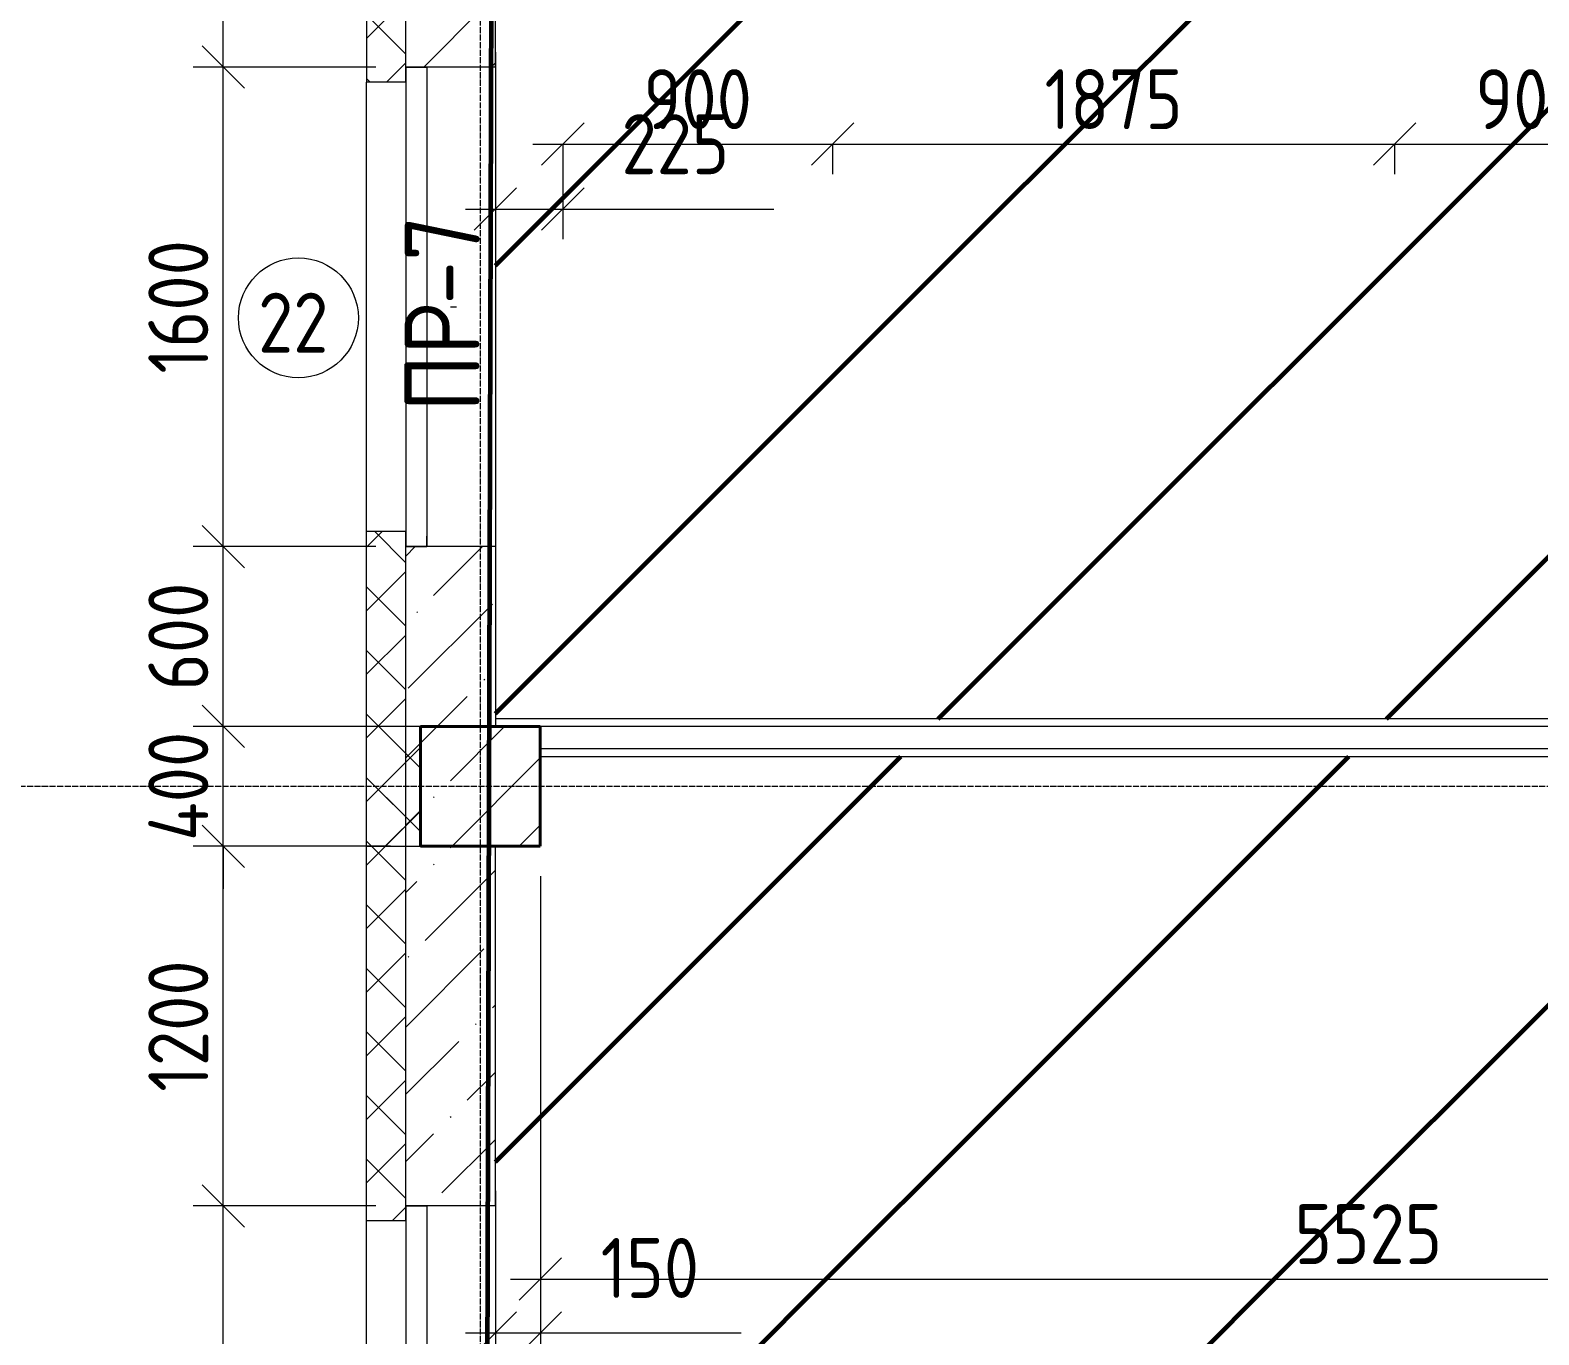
# Model space of a CAD drawing. Header units: millimetres. Extents: x -56773 to 323062, y -262288 to 76460.
# Drawn here: x -21093 to -16059, y -96374 to -92021 of the extents above; entities that cross this region are included whole.
import ezdxf

# ---------------------------------------------------------------- set-up
doc = ezdxf.new("R2010")
doc.units = ezdxf.units.MM
doc.linetypes.add('ADSK_Линия сетки', pattern=[25, 20, -2.5, 0, -2.5])
for name, color, linetype, lineweight in [('1.1)Стяжка керамзит  2 этаж', 5, 'Continuous', 60), ('3.1 Штукатурка внешн стен', 5, 'Continuous', 60), ('_ Окна', 7, 'Continuous', 18), ('Марки', 7, 'Continuous', 20), ('Марки окон', 7, 'Continuous', 20), ('Несущие колонны', 7, 'Continuous', 18), ('Окна', 7, 'Continuous', 9), ('Оси', 7, 'Continuous', 9), ('Размеры', 7, 'Continuous', 9), ('Стены внутренние', 7, 'Continuous', 18), ('Стены наружные', 7, 'Continuous', 18), ('Стены штриховка', 7, 'Continuous', 9)]:
    doc.layers.add(name, color=color, linetype=linetype, lineweight=lineweight)
doc.styles.add('GOST Common_2', font='', dxfattribs={"width": 0.9, "height": 250})
doc.styles.add('GOST Common_3', font='', dxfattribs={"width": 0.9, "height": 200})
doc.styles.get('GOST Common_2').set_extended_font_data('GOST Common')
doc.styles.get('GOST Common_3').set_extended_font_data('GOST Common')
doc.dimstyles.new('ADSK_Основной_2_0', dxfattribs={"dimscale": 304.8, "dimtxt": 201.142999, "dimasz": 0.463911, "dimexe": 0.328084, "dimexo": 0.328084, "dimgap": 0.164042, "dimtad": 1, "dimdec": 3, "dimrnd": 0.001, "dimdsep": 46, "dimtxsty": 'GOST Common_3', "dimblk1": 'OBLIQUE', "dimblk2": 'OBLIQUE', "dimsah": 1, "dimcen": 0.09, "dimdle": 0.328084, "dimazin": 2, "dimtfac": 1, "dimtdec": 4, "dimtix": 1, "dimtmove": 0, "dimatfit": 3, "dimfxl": 1, "dimtvp": 1, "dimtolj": 1, "dimtzin": 0, "dimlwd": 20, "dimlwe": 20, "dimarcsym": 2})
doc.dimstyles.new('ADSK_Основной_2_0_1', dxfattribs={"dimscale": 304.8, "dimtxt": 201.142999, "dimasz": 0.463911, "dimexe": 0.328084, "dimexo": 0.328084, "dimgap": 0.164042, "dimtad": 1, "dimdec": 3, "dimrnd": 0.001, "dimdsep": 46, "dimtxsty": 'GOST Common_3', "dimblk1": 'OBLIQUE', "dimblk2": 'OBLIQUE', "dimsah": 1, "dimcen": 0.09, "dimdle": 0.328084, "dimazin": 2, "dimtfac": 1, "dimtdec": 4, "dimtix": 1, "dimtmove": 1, "dimatfit": 3, "dimfxl": 1, "dimtvp": 1, "dimtolj": 1, "dimtzin": 0, "dimlwd": 20, "dimlwe": 20, "dimarcsym": 2})
pattern_1 = [(45, (9.36, -97949.04), (-106.066, 106.066), []), (135, (9.36, -97949.04), (-106.066, -106.066), [])]

# ---------------------------------------------------------------- blocks, each defined once
blk = doc.blocks.new('ADSK_КолоннаЖБ_Прямоугольная - 400x400 мм-1807142-Кладочный план 2-го этаж')
at = {"layer": 'Несущие колонны', "lineweight": 40}
for p, q in [((-200, 200), (200, 200)), ((-200, -200), (-200, 200)), ((200, 200), (200, -200)), ((200, -200), (-200, -200))]:
    blk.add_line(p, q, dxfattribs=at)
blk = doc.blocks.new('ОКНО L03 _2СТ_RS - ОК-5_1600х2000h-3556607-Кладочный план 2-го этаж')
at = {"layer": '_ Окна'}
for p, q in [((-838.1, -79), (761.9, -79)), ((-838.1, -149), (-838.1, -79)), ((-838.1, -79), (-803.1, -79)), ((-818.1, -79), (-38.1, -79)), ((-38.1, -79), (741.9, -79)), ((761.9, -79), (726.9, -79)), ((761.9, -149), (761.9, -79)), ((-838.1, -149), (761.9, -149)), ((-838.1, -149), (-833.1, -149)), ((-818.1, -149), (-38.1, -149)), ((-38.1, -149), (741.9, -149)), ((761.9, -149), (756.9, -149))]:
    blk.add_line(p, q, dxfattribs=at)
at = {"layer": 'Окна'}
blk.add_line((-888.1, 150), (811.9, 150), dxfattribs=at)
blk = doc.blocks.new('_Oblique')
at = {"color": 0, "linetype": 'ByBlock', "lineweight": -2}
blk.add_line((-0.5, -0.5), (0.5, 0.5), dxfattribs=at)
blk = doc.blocks.new('*D4427')
at = {"layer": 'Defpoints', "color": 0, "transparency": 16777216}
for p in [(-20448.4, -95944.1), (-19839.6, -95944.1), (-19839.6, -97544.1)]:
    blk.add_point(p, dxfattribs=at)
at = {"layer": 'Размеры', "color": 0, "lineweight": 20, "transparency": 16777216}
for p, q in [((-20448.4, -97644.1), (-20448.4, -95844.1)), ((-19939.6, -95944.1), (-20548.4, -95944.1)), ((-19939.6, -97544.1), (-20548.4, -97544.1))]:
    blk.add_line(p, q, dxfattribs=at)
at = {"layer": 'Размеры', "color": 0, "lineweight": 20, "transparency": 16777216, "xscale": 141.4, "yscale": 141.4, "zscale": 141.4}
for p, rotation in [((-20448.4, -95944.1), 90), ((-20448.4, -97544.1), 270)]:
    blk.add_blockref('_Oblique', p, dxfattribs=dict(at, rotation=rotation))
at = {"layer": 'Размеры', "color": 0, "lineweight": 9, "transparency": 16777216, "insert": (-20598.4, -96744.1), "char_height": 200, "width": 560.473, "attachment_point": 5, "rotation": 90, "style": 'GOST Common_3'}
blk.add_mtext('\\A1;1600', dxfattribs=at)
blk = doc.blocks.new('*D4428')
at = {"layer": 'Defpoints', "color": 0, "transparency": 16777216}
for p in [(-20448.4, -94744.1), (-19790.6, -94744.1), (-19839.6, -95944.1)]:
    blk.add_point(p, dxfattribs=at)
at = {"layer": 'Размеры', "color": 0, "lineweight": 20, "transparency": 16777216}
for p, q in [((-20448.4, -96044.1), (-20448.4, -94644.1)), ((-19890.6, -94744.1), (-20548.4, -94744.1)), ((-19939.6, -95944.1), (-20548.4, -95944.1))]:
    blk.add_line(p, q, dxfattribs=at)
at = {"layer": 'Размеры', "color": 0, "lineweight": 20, "transparency": 16777216, "xscale": 141.4, "yscale": 141.4, "zscale": 141.4}
for p, rotation in [((-20448.4, -94744.1), 90), ((-20448.4, -95944.1), 270)]:
    blk.add_blockref('_Oblique', p, dxfattribs=dict(at, rotation=rotation))
at = {"layer": 'Размеры', "color": 0, "lineweight": 9, "transparency": 16777216, "insert": (-20598.4, -95344.1), "char_height": 200, "width": 560.473, "attachment_point": 5, "rotation": 90, "style": 'GOST Common_3'}
blk.add_mtext('\\A1;1200', dxfattribs=at)
blk = doc.blocks.new('*D4429')
at = {"layer": 'Defpoints', "color": 0, "transparency": 16777216}
for p in [(-20448.4, -94344.1), (-19790.6, -94344.1), (-19790.6, -94744.1)]:
    blk.add_point(p, dxfattribs=at)
at = {"layer": 'Размеры', "color": 0, "lineweight": 20, "transparency": 16777216}
for p, q in [((-20448.4, -94344.1), (-20448.4, -94202.7)), ((-19890.6, -94344.1), (-20548.4, -94344.1)), ((-20448.4, -94744.1), (-20448.4, -94344.1)), ((-19890.6, -94744.1), (-20548.4, -94744.1)), ((-20448.4, -94744.1), (-20448.4, -94885.5))]:
    blk.add_line(p, q, dxfattribs=at)
at = {"layer": 'Размеры', "color": 0, "lineweight": 20, "transparency": 16777216, "xscale": 141.4, "yscale": 141.4, "zscale": 141.4}
for p, rotation in [((-20448.4, -94344.1), 270), ((-20448.4, -94744.1), 90)]:
    blk.add_blockref('_Oblique', p, dxfattribs=dict(at, rotation=rotation))
at = {"layer": 'Размеры', "color": 0, "lineweight": 9, "transparency": 16777216, "insert": (-20598.4, -94544.1), "char_height": 200, "width": 474.561, "attachment_point": 5, "rotation": 90, "style": 'GOST Common_3'}
blk.add_mtext('\\A1;400', dxfattribs=at)
blk = doc.blocks.new('*D4430')
at = {"layer": 'Defpoints', "color": 0, "transparency": 16777216}
for p in [(-20448.4, -93744.1), (-19839.6, -93744.1), (-19790.6, -94344.1)]:
    blk.add_point(p, dxfattribs=at)
at = {"layer": 'Размеры', "color": 0, "lineweight": 20, "transparency": 16777216}
for p, q in [((-20448.4, -94444.1), (-20448.4, -93644.1)), ((-19939.6, -93744.1), (-20548.4, -93744.1)), ((-19890.6, -94344.1), (-20548.4, -94344.1))]:
    blk.add_line(p, q, dxfattribs=at)
at = {"layer": 'Размеры', "color": 0, "lineweight": 20, "transparency": 16777216, "xscale": 141.4, "yscale": 141.4, "zscale": 141.4}
for p, rotation in [((-20448.4, -93744.1), 90), ((-20448.4, -94344.1), 270)]:
    blk.add_blockref('_Oblique', p, dxfattribs=dict(at, rotation=rotation))
at = {"layer": 'Размеры', "color": 0, "lineweight": 9, "transparency": 16777216, "insert": (-20598.4, -94044.1), "char_height": 200, "width": 454.106, "attachment_point": 5, "rotation": 90, "style": 'GOST Common_3'}
blk.add_mtext('\\A1;600', dxfattribs=at)
blk = doc.blocks.new('*D4431')
at = {"layer": 'Defpoints', "color": 0, "transparency": 16777216}
for p in [(-20448.4, -92144.1), (-19839.6, -92144.1), (-19839.6, -93744.1)]:
    blk.add_point(p, dxfattribs=at)
at = {"layer": 'Размеры', "color": 0, "lineweight": 20, "transparency": 16777216}
for p, q in [((-20448.4, -93844.1), (-20448.4, -92044.1)), ((-19939.6, -92144.1), (-20548.4, -92144.1)), ((-19939.6, -93744.1), (-20548.4, -93744.1))]:
    blk.add_line(p, q, dxfattribs=at)
at = {"layer": 'Размеры', "color": 0, "lineweight": 20, "transparency": 16777216, "xscale": 141.4, "yscale": 141.4, "zscale": 141.4}
for p, rotation in [((-20448.4, -92144.1), 90), ((-20448.4, -93744.1), 270)]:
    blk.add_blockref('_Oblique', p, dxfattribs=dict(at, rotation=rotation))
at = {"layer": 'Размеры', "color": 0, "lineweight": 9, "transparency": 16777216, "insert": (-20598.4, -92944.1), "char_height": 200, "width": 560.473, "attachment_point": 5, "rotation": 90, "style": 'GOST Common_3'}
blk.add_mtext('\\A1;1600', dxfattribs=at)
blk = doc.blocks.new('*D4432')
at = {"layer": 'Defpoints', "color": 0, "transparency": 16777216}
for p in [(-20448.4, -90944.1), (-19839.6, -90944.1), (-19839.6, -92144.1)]:
    blk.add_point(p, dxfattribs=at)
at = {"layer": 'Размеры', "color": 0, "lineweight": 20, "transparency": 16777216}
for p, q in [((-20448.4, -92244.1), (-20448.4, -90844.1)), ((-19939.6, -90944.1), (-20548.4, -90944.1)), ((-19939.6, -92144.1), (-20548.4, -92144.1))]:
    blk.add_line(p, q, dxfattribs=at)
at = {"layer": 'Размеры', "color": 0, "lineweight": 20, "transparency": 16777216, "xscale": 141.4, "yscale": 141.4, "zscale": 141.4}
for p, rotation in [((-20448.4, -90944.1), 90), ((-20448.4, -92144.1), 270)]:
    blk.add_blockref('_Oblique', p, dxfattribs=dict(at, rotation=rotation))
at = {"layer": 'Размеры', "color": 0, "lineweight": 9, "transparency": 16777216, "insert": (-20598.4, -91544.1), "char_height": 200, "width": 560.473, "attachment_point": 5, "rotation": 90, "style": 'GOST Common_3'}
blk.add_mtext('\\A1;1200', dxfattribs=at)
blk = doc.blocks.new('*D4662')
at = {"layer": 'Defpoints', "color": 0, "transparency": 16777216}
for p in [(-19390.6, -94744.1), (-19540.6, -96088.1), (-19390.6, -96367.8)]:
    blk.add_point(p, dxfattribs=at)
at = {"layer": 'Размеры', "color": 0, "lineweight": 20, "transparency": 16777216}
for p, q in [((-19390.6, -94844.1), (-19390.6, -96467.8)), ((-19540.6, -96188.1), (-19540.6, -96467.8)), ((-19640.6, -96367.8), (-19390.6, -96367.8)), ((-19390.6, -96367.8), (-18720.7, -96367.8))]:
    blk.add_line(p, q, dxfattribs=at)
at = {"layer": 'Размеры', "color": 0, "lineweight": 20, "transparency": 16777216, "xscale": 141.4, "yscale": 141.4, "zscale": 141.4, "rotation": 180}
blk.add_blockref('_Oblique', (-19540.6, -96367.8), dxfattribs=at)
at = {"layer": 'Размеры', "color": 0, "lineweight": 20, "transparency": 16777216, "xscale": 141.4, "yscale": 141.4, "zscale": 141.4}
blk.add_blockref('_Oblique', (-19390.6, -96367.8), dxfattribs=at)
at = {"layer": 'Размеры', "color": 0, "lineweight": 9, "transparency": 16777216, "insert": (-19189.5, -96051.1), "char_height": 200, "width": 409.104, "attachment_point": 1, "line_spacing_factor": 1.022761, "style": 'GOST Common_3'}
blk.add_mtext('\\A1;150', dxfattribs=at)
blk = doc.blocks.new('*D4663')
at = {"layer": 'Defpoints', "color": 0, "transparency": 16777216}
for p in [(-19390.6, -94744.1), (-13865.6, -95819.1), (-13865.6, -96188.1)]:
    blk.add_point(p, dxfattribs=at)
at = {"layer": 'Размеры', "color": 0, "lineweight": 20, "transparency": 16777216}
for p, q in [((-19390.6, -94844.1), (-19390.6, -96288.1)), ((-13865.6, -95919.1), (-13865.6, -96288.1)), ((-19490.6, -96188.1), (-13765.6, -96188.1))]:
    blk.add_line(p, q, dxfattribs=at)
at = {"layer": 'Размеры', "color": 0, "lineweight": 20, "transparency": 16777216, "xscale": 141.4, "yscale": 141.4, "zscale": 141.4, "rotation": 180}
blk.add_blockref('_Oblique', (-19390.6, -96188.1), dxfattribs=at)
at = {"layer": 'Размеры', "color": 0, "lineweight": 20, "transparency": 16777216, "xscale": 141.4, "yscale": 141.4, "zscale": 141.4}
blk.add_blockref('_Oblique', (-13865.6, -96188.1), dxfattribs=at)
at = {"layer": 'Размеры', "color": 0, "lineweight": 9, "transparency": 16777216, "insert": (-16628.1, -96038.1), "char_height": 200, "width": 605.475, "attachment_point": 5, "style": 'GOST Common_3'}
blk.add_mtext('\\A1;5525', dxfattribs=at)
blk = doc.blocks.new('*D4668')
at = {"layer": 'Defpoints', "color": 0, "transparency": 16777216}
for p in [(-19540.6, -92301), (-19315.6, -92301), (-19315.6, -92617.9)]:
    blk.add_point(p, dxfattribs=at)
at = {"layer": 'Размеры', "color": 0, "lineweight": 20, "transparency": 16777216}
for p, q in [((-19540.6, -92401), (-19540.6, -92717.9)), ((-19315.6, -92401), (-19315.6, -92717.9)), ((-19640.6, -92617.9), (-19315.6, -92617.9)), ((-19315.6, -92617.9), (-18611.4, -92617.9))]:
    blk.add_line(p, q, dxfattribs=at)
at = {"layer": 'Размеры', "color": 0, "lineweight": 20, "transparency": 16777216, "xscale": 141.4, "yscale": 141.4, "zscale": 141.4, "rotation": 180}
blk.add_blockref('_Oblique', (-19540.6, -92617.9), dxfattribs=at)
at = {"layer": 'Размеры', "color": 0, "lineweight": 20, "transparency": 16777216, "xscale": 141.4, "yscale": 141.4, "zscale": 141.4}
blk.add_blockref('_Oblique', (-19315.6, -92617.9), dxfattribs=at)
at = {"layer": 'Размеры', "color": 0, "lineweight": 9, "transparency": 16777216, "insert": (-19119.9, -92301.3), "char_height": 200, "width": 454.106, "attachment_point": 1, "line_spacing_factor": 1.022761, "style": 'GOST Common_3'}
blk.add_mtext('\\A1;225', dxfattribs=at)
blk = doc.blocks.new('*D4669')
at = {"layer": 'Defpoints', "color": 0, "transparency": 16777216}
for p in [(-19315.6, -92301), (-18415.6, -92301), (-18415.6, -92401)]:
    blk.add_point(p, dxfattribs=at)
at = {"layer": 'Размеры', "color": 0, "lineweight": 20, "transparency": 16777216}
for p, q in [((-19415.6, -92401), (-18315.6, -92401)), ((-19315.6, -92401), (-19315.6, -92501)), ((-18415.6, -92401), (-18415.6, -92501))]:
    blk.add_line(p, q, dxfattribs=at)
at = {"layer": 'Размеры', "color": 0, "lineweight": 20, "transparency": 16777216, "xscale": 141.4, "yscale": 141.4, "zscale": 141.4, "rotation": 180}
blk.add_blockref('_Oblique', (-19315.6, -92401), dxfattribs=at)
at = {"layer": 'Размеры', "color": 0, "lineweight": 20, "transparency": 16777216, "xscale": 141.4, "yscale": 141.4, "zscale": 141.4}
blk.add_blockref('_Oblique', (-18415.6, -92401), dxfattribs=at)
at = {"layer": 'Размеры', "color": 0, "lineweight": 9, "transparency": 16777216, "insert": (-18865.6, -92251), "char_height": 200, "width": 454.106, "attachment_point": 5, "style": 'GOST Common_3'}
blk.add_mtext('\\A1;900', dxfattribs=at)
blk = doc.blocks.new('*D4670')
at = {"layer": 'Defpoints', "color": 0, "transparency": 16777216}
for p in [(-18415.6, -92301), (-16540.6, -92301), (-16540.6, -92401)]:
    blk.add_point(p, dxfattribs=at)
at = {"layer": 'Размеры', "color": 0, "lineweight": 20, "transparency": 16777216}
for p, q in [((-18515.6, -92401), (-16440.6, -92401)), ((-18415.6, -92401), (-18415.6, -92501)), ((-16540.6, -92401), (-16540.6, -92501))]:
    blk.add_line(p, q, dxfattribs=at)
at = {"layer": 'Размеры', "color": 0, "lineweight": 20, "transparency": 16777216, "xscale": 141.4, "yscale": 141.4, "zscale": 141.4, "rotation": 180}
blk.add_blockref('_Oblique', (-18415.6, -92401), dxfattribs=at)
at = {"layer": 'Размеры', "color": 0, "lineweight": 20, "transparency": 16777216, "xscale": 141.4, "yscale": 141.4, "zscale": 141.4}
blk.add_blockref('_Oblique', (-16540.6, -92401), dxfattribs=at)
at = {"layer": 'Размеры', "color": 0, "lineweight": 9, "transparency": 16777216, "insert": (-17478.1, -92251), "char_height": 200, "width": 560.473, "attachment_point": 5, "style": 'GOST Common_3'}
blk.add_mtext('\\A1;1875', dxfattribs=at)
blk = doc.blocks.new('*D4671')
at = {"layer": 'Defpoints', "color": 0, "transparency": 16777216}
for p in [(-16540.6, -92301), (-15640.6, -92301), (-15640.6, -92401)]:
    blk.add_point(p, dxfattribs=at)
at = {"layer": 'Размеры', "color": 0, "lineweight": 20, "transparency": 16777216}
for p, q in [((-16640.6, -92401), (-15540.6, -92401)), ((-16540.6, -92401), (-16540.6, -92501)), ((-15640.6, -92401), (-15640.6, -92501))]:
    blk.add_line(p, q, dxfattribs=at)
at = {"layer": 'Размеры', "color": 0, "lineweight": 20, "transparency": 16777216, "xscale": 141.4, "yscale": 141.4, "zscale": 141.4, "rotation": 180}
blk.add_blockref('_Oblique', (-16540.6, -92401), dxfattribs=at)
at = {"layer": 'Размеры', "color": 0, "lineweight": 20, "transparency": 16777216, "xscale": 141.4, "yscale": 141.4, "zscale": 141.4}
blk.add_blockref('_Oblique', (-15640.6, -92401), dxfattribs=at)
at = {"layer": 'Размеры', "color": 0, "lineweight": 9, "transparency": 16777216, "insert": (-16090.6, -92251), "char_height": 200, "width": 454.106, "attachment_point": 5, "style": 'GOST Common_3'}
blk.add_mtext('\\A1;900', dxfattribs=at)
blk = doc.blocks.new('М_окна1 - Маркировка типоразмера-1510237-Кладочный план 2-го этаж')
at = {"layer": 'Марки окон'}
blk.add_circle((0, 0), 2, dxfattribs=at)
blk = doc.blocks.new('ADSK_Марка_Отверстие - Экземпляр_Только Марка-157312-Кладочный план 2-го этаж')
at = {"layer": 'Марки'}
blk.add_line((0, 0), (0.2, 0), dxfattribs=at)

msp = doc.modelspace()

# ---------------------------------------------------------------- hatches: boundary and pattern name
at = {"layer": '1.1)Стяжка керамзит  2 этаж', "transparency": 33554687}
h = msp.add_hatch(dxfattribs=at)
h.set_pattern_fill('ANSI31', color=5, scale=333)
h.paths.add_polyline_path([(-13865.6385, -94444.0666), (-17974.3118, -94444.0666), (-17974.3118, -96144.5668), (-9494.6682, -96144.5668), (-9494.6682, -88769.0666), (-9765.6385, -88769.0666), (-9765.6385, -87089.0666), (-9640.6385, -87089.0666), (-9640.6385, -87214.0666), (-9494.6682, -87214.0666), (-9494.6682, -86322.0979), (-12890.6385, -86322.0979), (-12890.6385, -86944.0666), (-12890.6385, -87119.0666), (-13015.6385, -87119.0666), (-13015.6385, -86944.0666), (-15390.6385, -86944.0666), (-15390.6385, -88919.0666), (-13815.6385, -88919.0666), (-13815.6385, -88319.0666), (-13015.6385, -88319.0666), (-13015.6385, -88019.0666), (-12890.6385, -88019.0666), (-12890.6385, -91919.0666), (-13140.6385, -91919.0666), (-13140.6385, -91794.0666), (-13015.6385, -91794.0666), (-13015.6385, -89319.0666), (-15215.6385, -89319.0666), (-15215.6385, -91794.0666), (-14340.6385, -91794.0666), (-14340.6385, -91919.0666), (-15640.6385, -91919.0666), (-15640.6385, -91794.0666), (-15515.6385, -91794.0666), (-15515.6385, -89594.0666), (-15690.6385, -89594.0666), (-15690.6385, -89469.0666), (-15515.6385, -89469.0666), (-15515.6385, -87419.0666), (-16790.6385, -87419.0666), (-16790.6385, -89469.0666), (-16590.6385, -89469.0666), (-16590.6385, -89594.0666), (-16790.6385, -89594.0666), (-16790.6385, -90601.0383), (-16790.6385, -90604.0666), (-16965.6385, -90604.0666), (-16965.6385, -91794.0666), (-16540.6385, -91794.0666), (-16540.6385, -91919.0666), (-17974.3118, -91919.0666), (-17974.3118, -94319.0666), (-13015.6385, -94319.0666), (-13015.6385, -95919.0666), (-13140.6385, -95919.0666), (-13140.6385, -95819.0666), (-13865.6385, -95819.0666)])
h = msp.add_hatch(dxfattribs=at)
h.set_pattern_fill('ANSI31', color=5, scale=333)
h.paths.add_polyline_path([(-17974.3118, -91919.0666), (-18415.6385, -91919.0666), (-18415.6385, -91794.0666), (-17090.6385, -91794.0666), (-17090.6385, -87219.0666), (-18290.6385, -87219.0666), (-18290.6385, -88819.0666), (-18030.6385, -88819.0666), (-18030.6385, -88869.0666), (-18440.6385, -88869.0666), (-18440.6385, -88819.0666), (-18340.6385, -88819.0666), (-18340.6385, -87219.0666), (-19540.6385, -87219.0666), (-19540.6385, -88344.0666), (-19390.6385, -88344.0666), (-19390.6385, -88744.0666), (-19540.6385, -88744.0666), (-19540.6385, -88819.0666), (-19180.6385, -88819.0666), (-19180.6385, -88869.0666), (-19540.6385, -88869.0666), (-19540.6385, -89344.0666), (-19540.6385, -90994.0666), (-19540.6385, -91794.0666), (-19315.6385, -91794.0666), (-19315.6385, -91919.0666), (-19540.6385, -91919.0666), (-19540.6385, -92144.0666), (-19540.6385, -93794.0666), (-19540.6385, -94319.0666), (-17974.3118, -94319.0666)])
h = msp.add_hatch(dxfattribs=at)
h.set_pattern_fill('ANSI31', color=5, scale=333)
h.paths.add_polyline_path([(-17974.3118, -94444.0666), (-19390.6385, -94444.0666), (-19390.6385, -94744.0666), (-19540.6385, -94744.0666), (-19540.6385, -95944.0666), (-19540.6385, -96144.5668), (-17974.3118, -96144.5668)])
h = msp.add_hatch(dxfattribs=at)
h.set_pattern_fill('ANSI31', color=5, scale=333)
h.paths.add_polyline_path([(-17974.3118, -96144.5668), (-19540.6385, -96144.5668), (-19540.6385, -97594.0666), (-19540.6385, -98644.0666), (-17974.3118, -98644.0666)])
h = msp.add_hatch(dxfattribs=at)
h.set_pattern_fill('ANSI31', color=5, scale=333)
h.paths.add_polyline_path([(-9494.6682, -96144.5668), (-17974.3118, -96144.5668), (-17974.3118, -98644.0666), (-16215.6385, -98644.0666), (-16215.6385, -98769.0666), (-17974.3118, -98769.0666), (-17974.3118, -101769.0666), (-13865.6385, -101769.0666), (-13865.6385, -101369.0666), (-13140.6385, -101369.0666), (-13140.6385, -101244.0666), (-13015.6385, -101244.0666), (-13015.6385, -102569.0666), (-13140.6385, -102569.0666), (-13140.6385, -102444.0666), (-13865.6385, -102444.0666), (-13865.6385, -101894.0666), (-17974.3118, -101894.0666), (-17974.3118, -104894.0666), (-17140.6385, -104894.0666), (-15990.6385, -104894.0666), (-14340.6385, -104894.0666), (-13865.6385, -104894.0666), (-13865.6385, -103894.0666), (-13140.6385, -103894.0666), (-13140.6385, -103769.0666), (-13015.6385, -103769.0666), (-13015.6385, -104894.0666), (-12190.6385, -104894.0666), (-10540.6385, -104894.0666), (-9494.6682, -104894.0666), (-9494.6682, -99219.0666), (-9515.6385, -99219.0666), (-9515.6385, -98369.0666)])
h.paths.add_polyline_path([(-13015.6385, -100044.0666), (-13140.6385, -100044.0666), (-13140.6385, -99919.0666), (-13865.6385, -99919.0666), (-13865.6385, -98769.0666), (-15165.6385, -98769.0666), (-15165.6385, -98644.0666), (-13865.6385, -98644.0666), (-13865.6385, -97069.0666), (-13140.6385, -97069.0666), (-13140.6385, -96969.0666), (-13015.6385, -96969.0666)], flags=16)
h.paths.add_polyline_path([(-13040.6385, -100019.0666), (-13115.6385, -100019.0666), (-13115.6385, -99894.0666), (-13840.6385, -99894.0666), (-13840.6385, -98744.0666), (-15140.6385, -98744.0666), (-15140.6385, -98669.0666), (-13840.6385, -98669.0666), (-13840.6385, -97094.0666), (-13115.6385, -97094.0666), (-13115.6385, -96994.0666), (-13040.6385, -96994.0666)], flags=0)
h.paths.add_polyline_path([(-13140.6385, -98144.0666), (-13790.6385, -98144.0666), (-13790.6385, -97144.0666), (-13140.6385, -97144.0666)], flags=0)
h.paths.add_polyline_path([(-13140.6385, -98194.0666), (-13140.6385, -98219.0666), (-13140.6385, -99844.0666), (-13790.6385, -99844.0666), (-13790.6385, -98219.0666), (-13790.6385, -98194.0666)], flags=0)
h.paths.add_polyline_path([(-13390.6385, -98744.0666), (-13390.6385, -99144.0666), (-13790.6385, -99144.0666), (-13790.6385, -98744.0666)], flags=0)
at = {"layer": 'Несущие колонны', "lineweight": 9}
h = msp.add_hatch(dxfattribs=at)
h.set_pattern_fill('FP_1', color=256, style=0, pattern_type=2)
h.set_pattern_definition([(45, (9.36, -97949.04), (-224.5064, 224.5064), []), (45, (233.87, -97949.04), (-224.5064, 224.5064), [396.875, -79.375, 3.353, -76.022])])
h.paths.add_polyline_path([(-19390.6385, -94744.0666), (-19390.6385, -94344.0666), (-19790.6385, -94344.0666), (-19790.6385, -94744.0666), (-19540.6385, -94744.0666)])
at = {"layer": 'Стены внутренние', "lineweight": 9}
h = msp.add_hatch(dxfattribs=at)
h.set_pattern_fill('FP_2', color=256, style=0, pattern_type=2)
h.set_pattern_definition([(45, (9.36, -97949.04), (84.1895, 308.696), [396.875, -79.375, 3.353, -76.022])])
h.paths.add_polyline_path([(-19790.6385, -104744.0666), (-19540.6385, -104744.0666), (-19540.6385, -101344.0666), (-19839.6385, -101344.0666), (-19840.6385, -104744.0666)])
h.paths.add_polyline_path([(-19840.6385, -99794.0666), (-19839.6385, -99794.0666), (-19839.6385, -99744.0666), (-19540.6385, -99744.0666), (-19540.6385, -99144.0666), (-19790.6385, -99144.0666), (-19790.6385, -98744.0666), (-19540.6385, -98744.0666), (-19540.6385, -97544.0666), (-19839.6385, -97544.0666), (-19840.6385, -98631.2864)])
h.paths.add_polyline_path([(-19840.6385, -95994.0666), (-19839.6385, -95994.0666), (-19839.6385, -95944.0666), (-19540.6385, -95944.0666), (-19540.6385, -94744.0666), (-19790.6385, -94744.0666), (-19790.6385, -94344.0666), (-19540.6385, -94344.0666), (-19540.6385, -93744.0666), (-19839.6385, -93744.0666), (-19840.6385, -95757.2112)])
h.paths.add_polyline_path([(-19839.6385, -92194.0666), (-19839.6385, -92144.0666), (-19540.6385, -92144.0666), (-19540.6385, -90944.0666), (-19839.6385, -90944.0666), (-19840.6385, -92194.0666)])
h.paths.add_polyline_path([(-19840.6385, -89394.0666), (-19839.6385, -89394.0666), (-19839.6385, -89344.0666), (-19540.6385, -89344.0666), (-19540.6385, -88744.0666), (-19790.6385, -88744.0666), (-19790.6385, -88344.0666), (-19540.6385, -88344.0666), (-19540.6385, -86944.0666), (-19840.6385, -86944.0666), (-19840.6385, -87134.9856)])
at = {"layer": 'Стены наружные', "lineweight": 9}
h = msp.add_hatch(dxfattribs=at)
h.set_pattern_fill('FP_4', color=256, style=0, pattern_type=2)
h.set_pattern_definition(pattern_1)
h.paths.add_polyline_path([(-19840.6385, -105144.0666), (-19840.6385, -101294.0666), (-19970.6385, -101294.0666), (-19970.6385, -105144.0666)])
h.paths.add_polyline_path([(-19840.6385, -99794.0666), (-19840.6385, -97494.0666), (-19970.6385, -97494.0666), (-19970.6385, -99794.0666)])
h.paths.add_polyline_path([(-19840.6385, -95994.0666), (-19840.6385, -93694.0666), (-19970.6385, -93694.0666), (-19970.6385, -95994.0666)])
h.paths.add_polyline_path([(-19840.6385, -92194.0666), (-19840.6385, -90894.0666), (-19970.6385, -90894.0666), (-19970.6385, -92194.0666)])
h.paths.add_polyline_path([(-19840.6385, -89394.0666), (-19840.6385, -87124.0666), (-19970.6385, -87124.0666), (-19970.6385, -89394.0666)])
h = msp.add_hatch(dxfattribs=at)
h.set_pattern_fill('FP_4', color=256, style=0, pattern_type=2)
h.set_pattern_definition(pattern_1)
h.paths.add_polyline_path([(-19970.6385, -94744.0666), (-19790.6385, -94744.0666), (-19790.6385, -94344.0666), (-19970.6385, -94344.0666)])

# ---------------------------------------------------------------- linework, layer by layer
at = {"layer": '3.1 Штукатурка внешн стен'}
msp.add_lwpolyline([(61409.3615, -104894.0666), (-19390.6385, -104944.0666), (-19590.6385, -104944.0666), (-19540.6385, -87219.0666)], dxfattribs=at)
at = {"layer": 'Несущие колонны', "lineweight": 9}
for p, q in [((-19540.6385, -94344.0666), (-19790.6385, -94344.0666)), ((-19790.6385, -94344.0666), (-19790.6385, -94744.0666)), ((-19390.6385, -94344.0666), (-19540.6385, -94344.0666)), ((-19390.6385, -94419.0666), (-19390.6385, -94344.0666)), ((-19390.6385, -94444.0666), (-19390.6385, -94419.0666)), ((-19390.6385, -94744.0666), (-19390.6385, -94444.0666)), ((-19790.6385, -94744.0666), (-19540.6385, -94744.0666)), ((-19540.6385, -94744.0666), (-19390.6385, -94744.0666))]:
    msp.add_line(p, q, dxfattribs=at)
at = {"layer": 'Оси', "linetype": 'ADSK_Линия сетки', "lineweight": 5}
for p, q in [((-19590.6385, -108922.9178), (-19590.6385, -73448.1214)), ((62525.08, -94544.0666), (-25230.7352, -94544.0666))]:
    msp.add_line(p, q, dxfattribs=at)
at = {"layer": 'Стены внутренние', "lineweight": 5}
for p, q in [((-19540.6385, -92144.0666), (-19540.6385, -91919.0666)), ((-19839.6385, -92194.0666), (-19839.6385, -92144.0666)), ((-19540.6385, -92144.0666), (-19839.6385, -92144.0666)), ((-19540.6385, -92144.0666), (-19540.6385, -93744.0666)), ((-19840.6385, -92194.0666), (-19839.6385, -92194.0666)), ((-19840.6385, -93694.0666), (-19839.6385, -93694.0666)), ((-19839.6385, -93744.0666), (-19839.6385, -93694.0666)), ((-19540.6385, -93744.0666), (-19839.6385, -93744.0666)), ((-19540.6385, -93744.0666), (-19540.6385, -94319.0666)), ((-13015.6385, -94319.0666), (-19540.6385, -94319.0666)), ((-19790.6385, -94744.0666), (-19790.6385, -94344.0666)), ((-19790.6385, -94344.0666), (-19390.6385, -94344.0666)), ((-19390.6385, -94344.0666), (-19390.6385, -94444.0666)), ((-19390.6385, -94444.0666), (-13865.6385, -94444.0666)), ((-19540.6385, -94744.0666), (-19790.6385, -94744.0666)), ((-19540.6385, -95944.0666), (-19540.6385, -94744.0666)), ((-19839.6385, -95994.0666), (-19839.6385, -95944.0666)), ((-19540.6385, -95944.0666), (-19839.6385, -95944.0666)), ((-19540.6385, -95944.0666), (-19540.6385, -97544.0666)), ((-19840.6385, -95994.0666), (-19839.6385, -95994.0666))]:
    msp.add_line(p, q, dxfattribs=at)
at = {"layer": 'Стены наружные', "lineweight": 9}
for p, q in [((-19970.6385, -90894.0666), (-19970.6385, -92194.0666)), ((-19970.6385, -93694.0666), (-19970.6385, -92194.0666)), ((-19840.6385, -92194.0666), (-19970.6385, -92194.0666)), ((-19970.6385, -95994.0666), (-19970.6385, -93694.0666)), ((-19840.6385, -93694.0666), (-19970.6385, -93694.0666)), ((-19790.6385, -94344.0666), (-19970.6385, -94344.0666)), ((-19790.6385, -94744.0666), (-19790.6385, -94344.0666)), ((-19970.6385, -94744.0666), (-19790.6385, -94744.0666)), ((-19970.6385, -97494.0666), (-19970.6385, -95994.0666)), ((-19840.6385, -95994.0666), (-19970.6385, -95994.0666))]:
    msp.add_line(p, q, dxfattribs=at)
at = {"layer": 'Стены штриховка', "lineweight": 9}
for p, q in [((-19840.6385, -90894.0666), (-19840.6385, -92194.0666)), ((-19840.6385, -93694.0666), (-19840.6385, -95994.0666)), ((-19540.6385, -94319.0666), (-19540.6385, -94344.0666)), ((-13040.6385, -94344.0666), (-19390.6385, -94344.0666)), ((-13115.6385, -94419.0666), (-19390.6385, -94419.0666))]:
    msp.add_line(p, q, dxfattribs=at)

# ---------------------------------------------------------------- block references
at = {"layer": 'Марки', "xscale": 99.99999999999993, "yscale": 99.99999999999993, "zscale": 99.99999999999993}
msp.add_blockref('ADSK_Марка_Отверстие - Экземпляр_Только Марка-157312-Кладочный план 2-го этаж', (-19690.1385, -92944.0666), dxfattribs=at)
at = {"layer": 'Марки окон', "xscale": 99.99999999999993, "yscale": 99.99999999999993, "zscale": 99.99999999999993}
msp.add_blockref('М_окна1 - Маркировка типоразмера-1510237-Кладочный план 2-го этаж', (-20197.7864, -92980.782), dxfattribs=at)
at = {"layer": 'Несущие колонны', "lineweight": 40, "rotation": 89.9999999999999}
msp.add_blockref('ADSK_КолоннаЖБ_Прямоугольная - 400x400 мм-1807142-Кладочный план 2-го этаж', (-19590.6385, -94544.0666), dxfattribs=at)
at = {"layer": 'Окна', "rotation": 269.9999999999997}
for p in [(-19690.6385, -92982.1666), (-19690.6385, -96782.1666)]:
    msp.add_blockref('ОКНО L03 _2СТ_RS - ОК-5_1600х2000h-3556607-Кладочный план 2-го этаж', p, dxfattribs=at)

# ---------------------------------------------------------------- texts
at = {"layer": 'Марки', "lineweight": 9, "char_height": 250, "attachment_point": 1, "rotation": 90, "style": 'GOST Common_2'}
for s, insert, width in [('-7', (-19843.1196, -92936.8099), 389.620125), ('ПР', (-19843.1196, -93293.9974), 432.91125)]:
    msp.add_mtext(s, dxfattribs=dict(at, insert=insert, width=width))
at = {"layer": 'Марки окон', "lineweight": 5, "insert": (-20332.3438, -92896.9967), "char_height": 200, "width": 317.46825, "attachment_point": 1, "style": 'GOST Common_3'}
msp.add_mtext('22', dxfattribs=at)

# ---------------------------------------------------------------- dimensions: what is measured, and where the dimension line sits
at = {"layer": 'Размеры', "lineweight": 9}
for base, p1, p2, override, picture, middle in [((-20448.403, -90944.0666), (-19839.6385, -92144.0666), (-19839.6385, -90944.0666), {"dimpost": '<>', "dimfxl": 1200}, '*D4432', (-20598.403, -91544.0666)), ((-20448.403, -92144.0666), (-19839.6385, -93744.0666), (-19839.6385, -92144.0666), {"dimpost": '<>', "dimfxl": 1600}, '*D4431', (-20598.403, -92944.0666)), ((-20448.403, -93744.0666), (-19790.6385, -94344.0666), (-19839.6385, -93744.0666), {"dimpost": '<>', "dimfxl": 601.997508}, '*D4430', (-20598.403, -94044.0666)), ((-20448.403, -94344.0666), (-19790.6385, -94744.0666), (-19790.6385, -94344.0666), {"dimpost": '<>', "dimfxl": 400}, '*D4429', (-20598.403, -94544.0666)), ((-20448.403, -94744.0666), (-19839.6385, -95944.0666), (-19790.6385, -94744.0666), {"dimpost": '<>', "dimfxl": 1201}, '*D4428', (-20598.403, -95344.0666)), ((-20448.403, -95944.0666), (-19839.6385, -97544.0666), (-19839.6385, -95944.0666), {"dimpost": '<>', "dimfxl": 1600}, '*D4427', (-20598.403, -96744.0666))]:
    dim = msp.add_linear_dim(base=base, p1=p1, p2=p2, angle=90, dimstyle='ADSK_Основной_2_0_1', override=override, dxfattribs=at)
    dim.commit()
    dim.dimension.update_dxf_attribs({"geometry": picture, "text_midpoint": middle})
for base, p1, p2, override, picture, middle in [((-18415.6385, -92401.0296), (-19315.6385, -92301.0447), (-18415.6385, -92301.0447), {"dimpost": '<>', "dimfxl": 900}, '*D4669', (-18865.6385, -92251.0296)), ((-16540.6385, -92401.0296), (-18415.6385, -92301.0447), (-16540.6385, -92301.0447), {"dimpost": '<>', "dimfxl": 1875}, '*D4670', (-17478.1385, -92251.0296)), ((-15640.6385, -92401.0296), (-16540.6385, -92301.0447), (-15640.6385, -92301.0447), {"dimpost": '<>', "dimfxl": 900}, '*D4671', (-16090.6385, -92251.0296)), ((-13865.6385, -96188.1141), (-19390.6385, -94744.0666), (-13865.6385, -95819.0666), {"dimpost": '<>', "dimfxl": 5628.609953}, '*D4663', (-16628.1385, -96038.1141))]:
    dim = msp.add_linear_dim(base=base, p1=p1, p2=p2, dimstyle='ADSK_Основной_2_0_1', override=override, dxfattribs=at)
    dim.commit()
    dim.dimension.update_dxf_attribs({"geometry": picture, "text_midpoint": middle})
for base, p1, p2, override, picture, middle in [((-19315.6385, -92617.9204), (-19540.6385, -92301.0447), (-19315.6385, -92301.0447), {"dimpost": '<>', "dimfxl": 225}, '*D4668', (-18892.8099, -92617.9204)), ((-19390.6385, -96367.8148), (-19540.6385, -96088.1292), (-19390.6385, -94744.0666), {"dimpost": '<>', "dimfxl": 1352.406903}, '*D4662', (-18984.9528, -96367.8148))]:
    dim = msp.add_linear_dim(base=base, p1=p1, p2=p2, dimstyle='ADSK_Основной_2_0', override=override, dxfattribs=at)
    dim.commit()
    dim.dimension.update_dxf_attribs({"geometry": picture, "text_midpoint": middle, "dimtype": 160})

doc.saveas('drawing.dxf')
